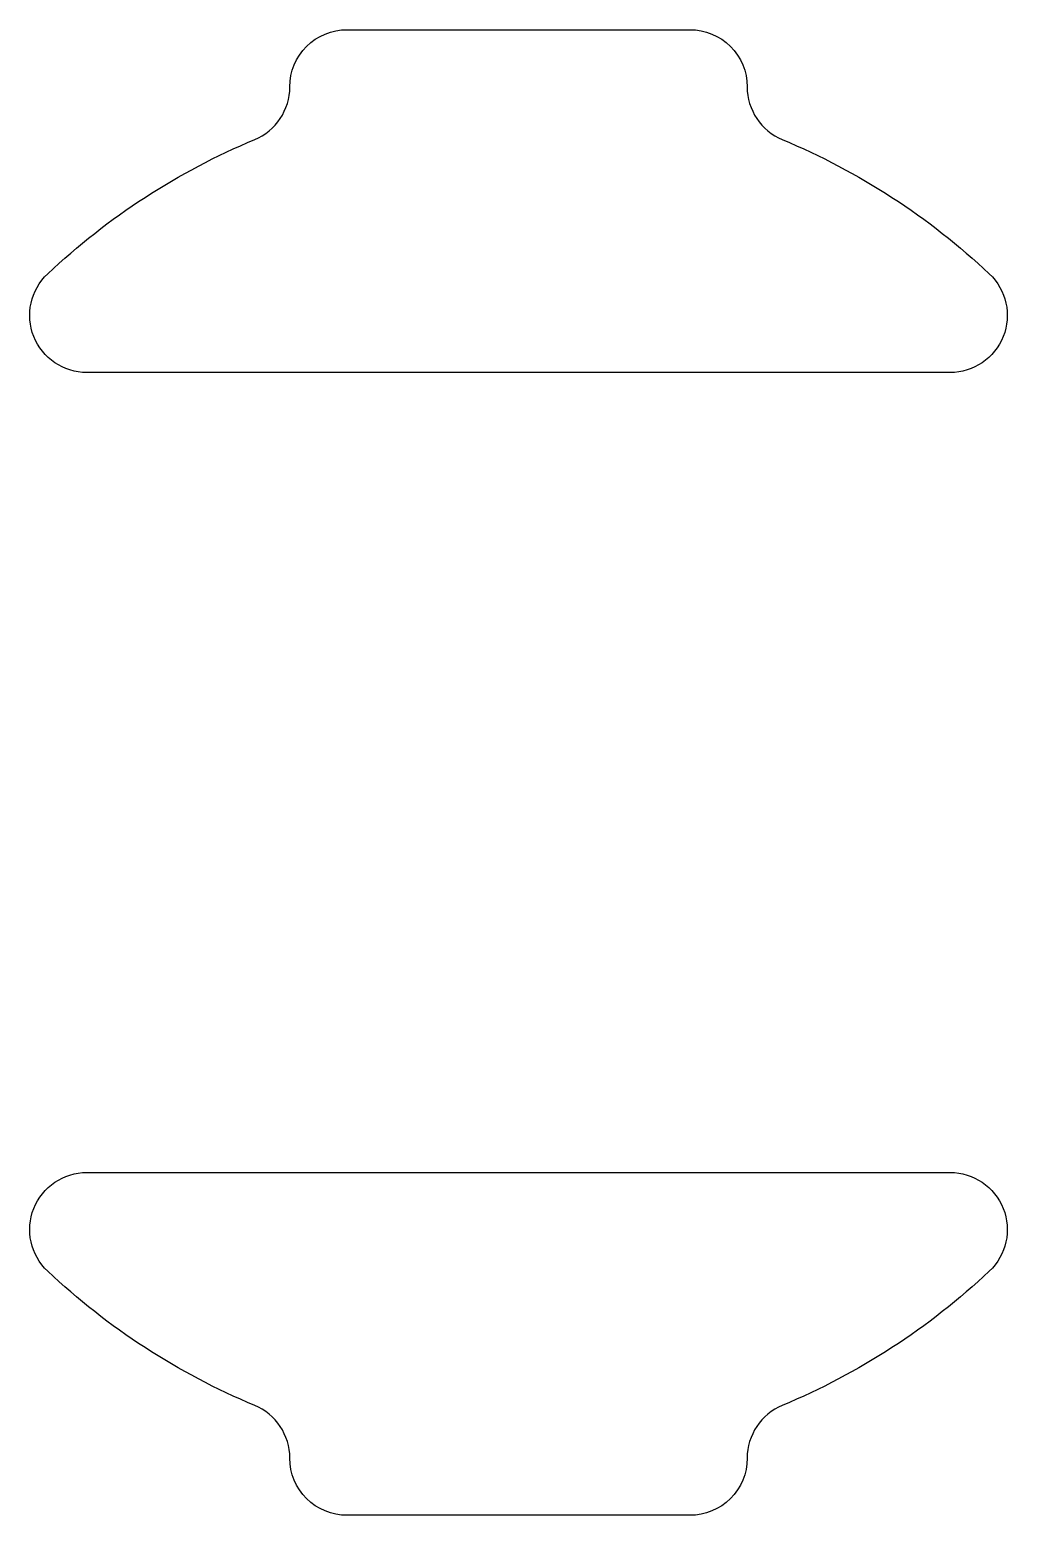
# Model space of a CAD drawing. Header units: millimetres. Extents: x -8.5 to 8.5, y -13 to 13.
import ezdxf

# ---------------------------------------------------------------- set-up
doc = ezdxf.new("R2010")
doc.units = ezdxf.units.MM
doc.header["$MEASUREMENT"] = 0

msp = doc.modelspace()

# ---------------------------------------------------------------- linework, layer by layer
for points in [[(-4.615, 11.077, 0.302776), (-4, 12, -0.414214), (-3, 13), (3, 13, -0.414214), (4, 12, 0.302776), (4.615, 11.077, -0.090664), (8.236, 8.727, -0.678695), (7.55, 7), (-7.55, 7, -0.678695), (-8.236, 8.727, -0.090664)], [(4.615, -11.077, 0.302776), (4, -12, -0.414214), (3, -13), (-3, -13, -0.414214), (-4, -12, 0.302776), (-4.615, -11.077, -0.090664), (-8.236, -8.727, -0.678695), (-7.55, -7), (7.55, -7, -0.678695), (8.236, -8.727, -0.090664)]]:
    msp.add_lwpolyline(points, format="xyb", close=True)

doc.saveas('drawing.dxf')
